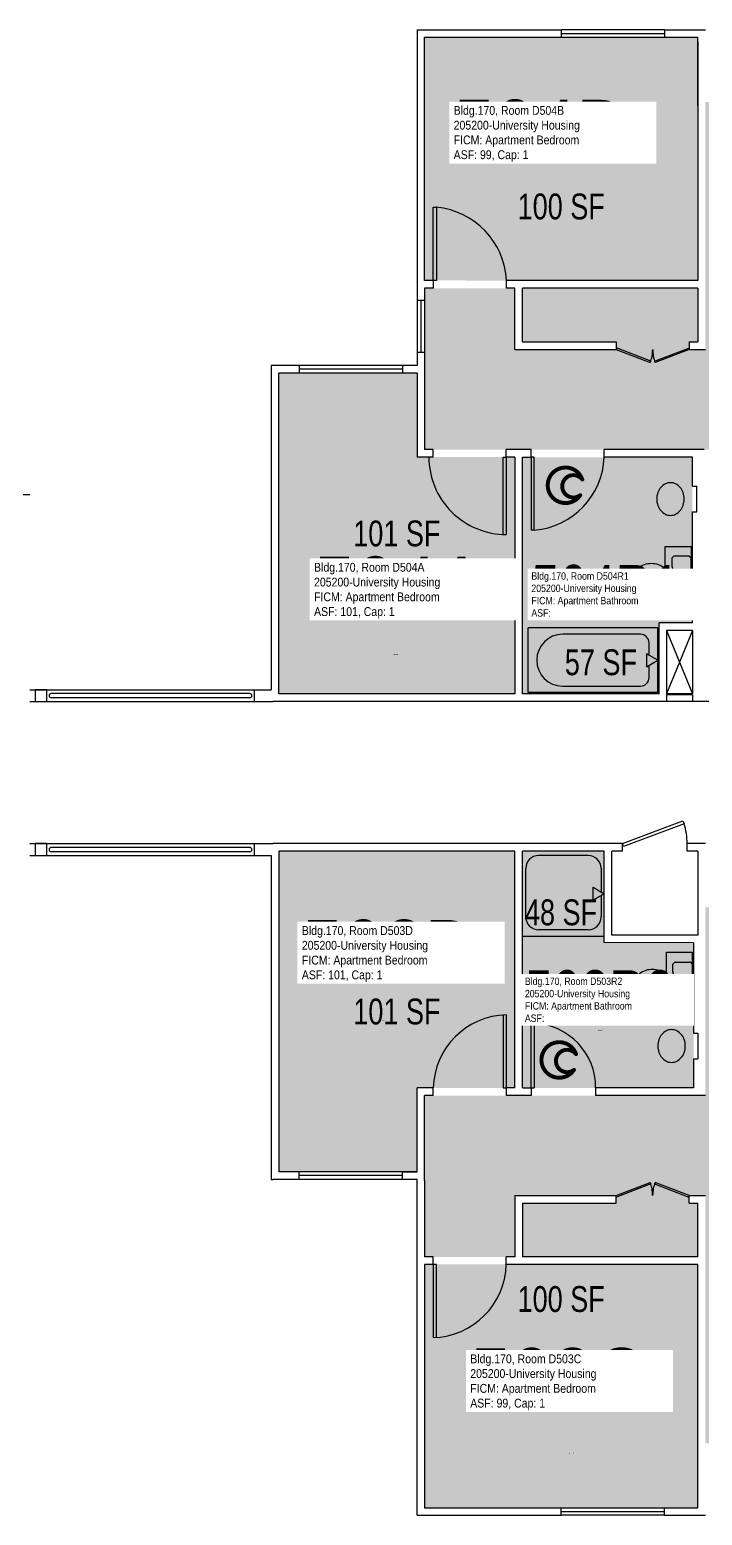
# Model space of a CAD drawing. Header units: inches. Extents: x -54 to 1917, y -52 to 2058.
# Drawn here: x 602 to 915, y -52 to 638 of the extents above; entities that cross this region are included whole.
import ezdxf
from ezdxf.enums import TextEntityAlignment as Align

# ---------------------------------------------------------------- set-up
doc = ezdxf.new("R2010")
doc.units = ezdxf.units.IN
doc.header["$LTSCALE"] = 10
doc.header["$MEASUREMENT"] = 0
doc.layers.get('0').update_dxf_attribs({"linetype": 'CONTINUOUS'})
for name, color, linetype in [('A-DOOR', 2, 'CONTINUOUS'), ('A-FLOR', 3, 'CONTINUOUS'), ('A-GLAZ', 1, 'CONTINUOUS'), ('A-IDEN-ICON', 4, 'CONTINUOUS'), ('A-IDEN-RNUM', 7, 'CONTINUOUS'), ('A-IDEN-SNUM', 4, 'CONTINUOUS'), ('A-IDEN-VNUM', 4, 'CONTINUOUS'), ('A-WALL', 5, 'CONTINUOUS'), ('AREA-TEXT', 3, 'CONTINUOUS'), ('P-SANR-FIXT', 2, 'CONTINUOUS'), ('Rooms-Category-Color', 7, 'CONTINUOUS'), ('Rooms-College-Color', 7, 'CONTINUOUS'), ('Rooms-Department-Color', 7, 'CONTINUOUS'), ('Rooms-Division-Color', 7, 'CONTINUOUS'), ('Rooms-Information', 7, 'CONTINUOUS')]:
    doc.layers.add(name, color=color, linetype=linetype)
doc.styles.add('CP_AREA', font='arial.ttf', dxfattribs={"height": 15})
doc.styles.add('CP_ROOMSNUMBER', font='arial.ttf', dxfattribs={"height": 1})
doc.styles.add('CP_ROOMVNUMBER', font='arial.ttf', dxfattribs={"width": 0.85, "height": 0.075})

# ---------------------------------------------------------------- blocks, each defined once
blk = doc.blocks.new('CPBATH')
at = {"color": 0, "linetype": 'ByBlock', "const_width": 0.0127}
for points in [[(0.0571, 0.0168, 0.861492), (-0.0551, 0, 1)], [(-0.0551, 0, 0.726902), (0.0487, -0.0337, 1)], [(0.0571, 0.0168, 0.729002), (-0.0084, -0.0042, 1)], [(-0.0084, -0.0042, 0.609468), (0.0487, -0.0337, 1)]]:
    blk.add_lwpolyline(points, format="xyb", dxfattribs=at)
at = {"color": 0, "linetype": 'ByBlock', "const_width": 0.00637}
for points in [[(0.0544, 0.0152, 1), (0.0599, 0.0184, 1)], [(0.0459, -0.0353, 1), (0.0515, -0.0321, 1)]]:
    blk.add_lwpolyline(points, format="xyb", close=True, dxfattribs=at)

msp = doc.modelspace()

# ---------------------------------------------------------------- hatches: boundary and pattern name
at = {"layer": 'Rooms-Category-Color', "true_color": 0x728ef3}
for points in [[(912.58, 521.85), (785.58, 521.87), (785.59, 634.87), (912.59, 634.85)], [(1178.56, 518.26), (1178.56, 443.26), (1048.06, 443.26), (1048.06, 355.76), (992.56, 355.76), (992.56, 439.76), (945.05, 439.76), (945.05, 443.26), (785.56, 443.26), (785.56, 518.26), (827.56, 518.26), (827.56, 489.76), (874.56, 489.76), (874.56, 493.26), (831.06, 493.26), (831.06, 518.26), (912.56, 518.26), (912.56, 493.26), (908.56, 493.26), (908.56, 489.76), (916.06, 489.76), (916.06, 604.76), (1048.06, 604.76), (1048.06, 489.76), (1055.56, 489.76), (1055.56, 493.26), (1051.56, 493.26), (1051.56, 518.26), (1133.06, 518.26), (1133.06, 493.26), (1089.56, 493.26), (1089.56, 489.76), (1136.56, 489.76), (1136.56, 518.26)], [(827.56, 329.86), (717.81, 329.87), (717.83, 478.87), (782.08, 478.87), (782.07, 439.87), (827.57, 439.86)], [(831.06, 439.76), (910.06, 439.76), (910.05, 362.85), (894.56, 362.85), (894.56, 329.85), (831.06, 329.76), (831.06, 439.76)], [(782.07, 107.79), (717.82, 107.79), (717.84, 256.79), (827.59, 256.78), (827.58, 146.78), (782.08, 146.79)], [(869.06, 256.76), (869.06, 214.26), (910.56, 214.26), (910.56, 146.76), (831.06, 146.76), (831.06, 256.76)], [(785.56, 68.26), (785.56, 143.26), (916.06, 143.26), (916.06, 230.76), (971.56, 230.76), (971.56, 146.76), (1019.07, 146.76), (1019.07, 143.26), (1178.56, 143.26), (1178.56, 68.26), (1136.56, 68.26), (1136.56, 96.76), (1089.56, 96.76), (1089.56, 93.26), (1133.06, 93.26), (1133.06, 68.26), (1051.56, 68.26), (1051.56, 93.26), (1055.56, 93.26), (1055.56, 96.76), (1048.06, 96.76), (1048.06, -18.24), (916.06, -18.24), (916.06, 96.76), (908.56, 96.76), (908.56, 93.26), (912.56, 93.26), (912.56, 68.26), (831.06, 68.26), (831.06, 93.26), (874.56, 93.26), (874.56, 96.76), (827.56, 96.76), (827.56, 68.26)], [(912.57, 64.77), (785.57, 64.79), (785.56, -48.21), (912.56, -48.23)]]:
    msp.add_hatch(color=171, dxfattribs=at).paths.add_polyline_path(points)
at = {"layer": 'Rooms-College-Color', "true_color": 0xadadad}
for points in [[(912.58, 521.85), (785.58, 521.87), (785.59, 634.87), (912.59, 634.85)], [(1178.56, 518.26), (1178.56, 443.26), (1048.06, 443.26), (1048.06, 355.76), (992.56, 355.76), (992.56, 439.76), (945.05, 439.76), (945.05, 443.26), (785.56, 443.26), (785.56, 518.26), (827.56, 518.26), (827.56, 489.76), (874.56, 489.76), (874.56, 493.26), (831.06, 493.26), (831.06, 518.26), (912.56, 518.26), (912.56, 493.26), (908.56, 493.26), (908.56, 489.76), (916.06, 489.76), (916.06, 604.76), (1048.06, 604.76), (1048.06, 489.76), (1055.56, 489.76), (1055.56, 493.26), (1051.56, 493.26), (1051.56, 518.26), (1133.06, 518.26), (1133.06, 493.26), (1089.56, 493.26), (1089.56, 489.76), (1136.56, 489.76), (1136.56, 518.26)], [(827.56, 329.86), (717.81, 329.87), (717.83, 478.87), (782.08, 478.87), (782.07, 439.87), (827.57, 439.86)], [(831.06, 439.76), (910.06, 439.76), (910.05, 362.85), (894.56, 362.85), (894.56, 329.85), (831.06, 329.76), (831.06, 439.76)], [(782.07, 107.79), (717.82, 107.79), (717.84, 256.79), (827.59, 256.78), (827.58, 146.78), (782.08, 146.79)], [(869.06, 256.76), (869.06, 214.26), (910.56, 214.26), (910.56, 146.76), (831.06, 146.76), (831.06, 256.76)], [(785.56, 68.26), (785.56, 143.26), (916.06, 143.26), (916.06, 230.76), (971.56, 230.76), (971.56, 146.76), (1019.07, 146.76), (1019.07, 143.26), (1178.56, 143.26), (1178.56, 68.26), (1136.56, 68.26), (1136.56, 96.76), (1089.56, 96.76), (1089.56, 93.26), (1133.06, 93.26), (1133.06, 68.26), (1051.56, 68.26), (1051.56, 93.26), (1055.56, 93.26), (1055.56, 96.76), (1048.06, 96.76), (1048.06, -18.24), (916.06, -18.24), (916.06, 96.76), (908.56, 96.76), (908.56, 93.26), (912.56, 93.26), (912.56, 68.26), (831.06, 68.26), (831.06, 93.26), (874.56, 93.26), (874.56, 96.76), (827.56, 96.76), (827.56, 68.26)], [(912.57, 64.77), (785.57, 64.79), (785.56, -48.21), (912.56, -48.23)]]:
    msp.add_hatch(color=253, dxfattribs=at).paths.add_polyline_path(points)
at = {"layer": 'Rooms-Department-Color', "true_color": 0x604aed}
for points in [[(912.58, 521.85), (785.58, 521.87), (785.59, 634.87), (912.59, 634.85)], [(1178.56, 518.26), (1178.56, 443.26), (1048.06, 443.26), (1048.06, 355.76), (992.56, 355.76), (992.56, 439.76), (945.05, 439.76), (945.05, 443.26), (785.56, 443.26), (785.56, 518.26), (827.56, 518.26), (827.56, 489.76), (874.56, 489.76), (874.56, 493.26), (831.06, 493.26), (831.06, 518.26), (912.56, 518.26), (912.56, 493.26), (908.56, 493.26), (908.56, 489.76), (916.06, 489.76), (916.06, 604.76), (1048.06, 604.76), (1048.06, 489.76), (1055.56, 489.76), (1055.56, 493.26), (1051.56, 493.26), (1051.56, 518.26), (1133.06, 518.26), (1133.06, 493.26), (1089.56, 493.26), (1089.56, 489.76), (1136.56, 489.76), (1136.56, 518.26)], [(827.56, 329.86), (717.81, 329.87), (717.83, 478.87), (782.08, 478.87), (782.07, 439.87), (827.57, 439.86)], [(831.06, 439.76), (910.06, 439.76), (910.05, 362.85), (894.56, 362.85), (894.56, 329.85), (831.06, 329.76), (831.06, 439.76)], [(782.07, 107.79), (717.82, 107.79), (717.84, 256.79), (827.59, 256.78), (827.58, 146.78), (782.08, 146.79)], [(869.06, 256.76), (869.06, 214.26), (910.56, 214.26), (910.56, 146.76), (831.06, 146.76), (831.06, 256.76)], [(785.56, 68.26), (785.56, 143.26), (916.06, 143.26), (916.06, 230.76), (971.56, 230.76), (971.56, 146.76), (1019.07, 146.76), (1019.07, 143.26), (1178.56, 143.26), (1178.56, 68.26), (1136.56, 68.26), (1136.56, 96.76), (1089.56, 96.76), (1089.56, 93.26), (1133.06, 93.26), (1133.06, 68.26), (1051.56, 68.26), (1051.56, 93.26), (1055.56, 93.26), (1055.56, 96.76), (1048.06, 96.76), (1048.06, -18.24), (916.06, -18.24), (916.06, 96.76), (908.56, 96.76), (908.56, 93.26), (912.56, 93.26), (912.56, 68.26), (831.06, 68.26), (831.06, 93.26), (874.56, 93.26), (874.56, 96.76), (827.56, 96.76), (827.56, 68.26)], [(912.57, 64.77), (785.57, 64.79), (785.56, -48.21), (912.56, -48.23)]]:
    msp.add_hatch(color=173, dxfattribs=at).paths.add_polyline_path(points)
at = {"layer": 'Rooms-Division-Color', "true_color": 0x604aed}
for points in [[(912.58, 521.85), (785.58, 521.87), (785.59, 634.87), (912.59, 634.85)], [(1178.56, 518.26), (1178.56, 443.26), (1048.06, 443.26), (1048.06, 355.76), (992.56, 355.76), (992.56, 439.76), (945.05, 439.76), (945.05, 443.26), (785.56, 443.26), (785.56, 518.26), (827.56, 518.26), (827.56, 489.76), (874.56, 489.76), (874.56, 493.26), (831.06, 493.26), (831.06, 518.26), (912.56, 518.26), (912.56, 493.26), (908.56, 493.26), (908.56, 489.76), (916.06, 489.76), (916.06, 604.76), (1048.06, 604.76), (1048.06, 489.76), (1055.56, 489.76), (1055.56, 493.26), (1051.56, 493.26), (1051.56, 518.26), (1133.06, 518.26), (1133.06, 493.26), (1089.56, 493.26), (1089.56, 489.76), (1136.56, 489.76), (1136.56, 518.26)], [(827.56, 329.86), (717.81, 329.87), (717.83, 478.87), (782.08, 478.87), (782.07, 439.87), (827.57, 439.86)], [(831.06, 439.76), (910.06, 439.76), (910.05, 362.85), (894.56, 362.85), (894.56, 329.85), (831.06, 329.76), (831.06, 439.76)], [(782.07, 107.79), (717.82, 107.79), (717.84, 256.79), (827.59, 256.78), (827.58, 146.78), (782.08, 146.79)], [(869.06, 256.76), (869.06, 214.26), (910.56, 214.26), (910.56, 146.76), (831.06, 146.76), (831.06, 256.76)], [(785.56, 68.26), (785.56, 143.26), (916.06, 143.26), (916.06, 230.76), (971.56, 230.76), (971.56, 146.76), (1019.07, 146.76), (1019.07, 143.26), (1178.56, 143.26), (1178.56, 68.26), (1136.56, 68.26), (1136.56, 96.76), (1089.56, 96.76), (1089.56, 93.26), (1133.06, 93.26), (1133.06, 68.26), (1051.56, 68.26), (1051.56, 93.26), (1055.56, 93.26), (1055.56, 96.76), (1048.06, 96.76), (1048.06, -18.24), (916.06, -18.24), (916.06, 96.76), (908.56, 96.76), (908.56, 93.26), (912.56, 93.26), (912.56, 68.26), (831.06, 68.26), (831.06, 93.26), (874.56, 93.26), (874.56, 96.76), (827.56, 96.76), (827.56, 68.26)], [(912.57, 64.77), (785.57, 64.79), (785.56, -48.21), (912.56, -48.23)]]:
    msp.add_hatch(color=173, dxfattribs=at).paths.add_polyline_path(points)

# ---------------------------------------------------------------- linework, layer by layer
at = {"layer": 'A-DOOR'}
for p, q in [((789.58, 555.86), (791.08, 555.86)), ((789.58, 521.86), (789.58, 555.86)), ((791.08, 555.86), (791.08, 521.86)), ((791.08, 521.86), (789.58, 521.86)), ((874.83, 490.52), (874.58, 489.86)), ((890.7, 484.43), (874.83, 490.52)), ((892.45, 484.43), (908.32, 490.51)), ((908.32, 490.51), (908.58, 489.85)), ((874.58, 489.86), (890.45, 483.77)), ((890.45, 483.77), (890.7, 484.43)), ((892.7, 483.77), (892.45, 484.43)), ((908.58, 489.85), (892.7, 483.77)), ((822.07, 403.86), (822.07, 439.86)), ((822.07, 439.86), (823.57, 439.86)), ((823.57, 439.86), (823.57, 403.86)), ((836.57, 439.86), (835.07, 439.86)), ((835.07, 439.86), (835.07, 405.86)), ((836.57, 405.86), (836.57, 439.86)), ((836.57, 405.86), (835.07, 405.86)), ((877.59, 260.28), (905.66, 270.86)), ((906.16, 269.54), (878.09, 258.95)), ((905.66, 270.86), (906.16, 269.54)), ((878.09, 258.95), (877.59, 260.28)), ((822.08, 180.78), (822.08, 146.78)), ((823.58, 146.78), (823.58, 180.78)), ((835.08, 176.78), (836.58, 176.78)), ((835.08, 146.78), (835.08, 176.78)), ((836.58, 176.78), (836.58, 146.78)), ((822.08, 146.78), (823.58, 146.78)), ((835.08, 146.78), (836.58, 146.78)), ((874.57, 96.78), (890.45, 102.86)), ((874.83, 96.12), (874.57, 96.78)), ((890.7, 102.2), (874.83, 96.12)), ((890.45, 102.86), (890.7, 102.2)), ((892.7, 102.86), (892.45, 102.2)), ((892.45, 102.2), (908.32, 96.11)), ((908.57, 96.77), (892.7, 102.86)), ((908.32, 96.11), (908.57, 96.77)), ((791.07, 64.79), (789.57, 64.79)), ((789.57, 64.79), (789.57, 30.79)), ((791.07, 30.79), (791.07, 64.79))]:
    msp.add_line(p, q, dxfattribs=at)
for centre, radius, start, end in [((787.94, 520.33), 35.67, 2.4583, 84.94497), ((874.58, 489.86), 17, 339.01634, 359.9938), ((908.58, 489.85), 17, 179.9938, 200.97126), ((823.57, 439.86), 36, 179.9938, 269.9938), ((833.47, 441.36), 35.64, 274.99207, 357.57987), ((880.4, 260.64), 27.2, 359.21789, 19.04598), ((824.54, 145.82), 34.97, 91.56957, 178.41804), ((835.31, 147.04), 29.77, 359.50414, 87.54586), ((874.57, 96.78), 17, 359.9938, 20.97126), ((908.57, 96.77), 17, 159.01634, 179.9938), ((788.61, 65.75), 34.97, 271.56957, 358.41804)]:
    msp.add_arc(centre, radius, start, end, dxfattribs=at)
at = {"layer": 'A-FLOR'}
for p, q in [((910.06, 359.35), (898.06, 329.85)), ((898.06, 359.35), (910.06, 329.85)), ((704.33, 330.01), (612.07, 330.01)), ((704.32, 328.01), (612.07, 328.01)), ((704.33, 258.51), (612.08, 258.51)), ((704.33, 256.51), (612.08, 256.51))]:
    msp.add_line(p, q, dxfattribs=at)
at = {"layer": 'A-FLOR', "extrusion": (0.000548246, 9.90841e-09, 1)}
msp.add_arc((612.07, 329.01, 0.34), 1, 90.00104, 270.00104, dxfattribs=at)
at = {"layer": 'A-FLOR', "extrusion": (-0.000548246, -9.91704e-09, 1)}
msp.add_arc((704.32, 329.01, -0.39), 1, 270.00104, 90.00104, dxfattribs=at)
at = {"layer": 'A-FLOR', "extrusion": (0.000548246, 9.91273e-09, 1)}
msp.add_arc((612.08, 257.51, 0.34), 1, 90.00104, 270.00104, dxfattribs=at)
at = {"layer": 'A-FLOR', "extrusion": (-0.000548246, -9.91272e-09, 1)}
msp.add_arc((704.33, 257.51, -0.39), 1, 270.00104, 90.00104, dxfattribs=at)
at = {"layer": 'A-GLAZ'}
for p, q in [((897.09, 638.35), (849.09, 638.36)), ((849.09, 636.61), (897.09, 636.6)), ((849.09, 634.86), (897.09, 634.85)), ((782.08, 512.62), (782.08, 488.62)), ((783.83, 512.62), (783.83, 488.62)), ((785.58, 512.62), (785.58, 488.62)), ((775.33, 482.37), (727.33, 482.37)), ((775.33, 480.62), (727.33, 480.62)), ((775.33, 478.87), (727.33, 478.87)), ((775.32, 107.79), (727.32, 107.79)), ((775.32, 106.04), (727.32, 106.04)), ((775.32, 104.29), (727.32, 104.29)), ((849.06, -48.22), (897.06, -48.23)), ((849.06, -49.97), (897.06, -49.98)), ((897.06, -51.73), (849.06, -51.72))]:
    msp.add_line(p, q, dxfattribs=at)
at = {"layer": 'A-WALL'}
for p, q in [((782.09, 638.37), (782.08, 512.62)), ((782.09, 638.37), (849.09, 638.36)), ((849.09, 638.36), (849.09, 634.86)), ((897.09, 638.35), (897.09, 634.85)), ((897.09, 638.35), (916.09, 638.35)), ((785.58, 521.87), (785.59, 634.87)), ((785.59, 634.87), (849.09, 634.86)), ((897.09, 634.85), (912.59, 634.85)), ((912.59, 603.1), (912.59, 634.85)), ((912.59, 632.85), (912.59, 603.1)), ((912.59, 603.1), (912.58, 521.85)), ((789.58, 521.86), (785.58, 521.87)), ((785.58, 518.37), (785.58, 512.62)), ((789.58, 518.36), (785.58, 518.37)), ((789.58, 521.86), (789.58, 518.36)), ((823.58, 518.36), (823.58, 521.86)), ((912.58, 521.85), (823.58, 521.86)), ((827.58, 518.36), (823.58, 518.36)), ((827.58, 489.86), (827.58, 518.36)), ((831.08, 493.36), (831.08, 518.36)), ((912.58, 518.35), (831.08, 518.36)), ((912.58, 518.35), (912.58, 493.35)), ((785.58, 512.62), (782.08, 512.62)), ((831.08, 493.36), (874.58, 493.36)), ((874.58, 493.36), (874.58, 489.86)), ((908.58, 493.35), (912.58, 493.35)), ((908.58, 493.35), (908.58, 489.85)), ((782.08, 488.62), (785.58, 488.62)), ((782.08, 488.62), (782.08, 482.37)), ((785.58, 488.62), (785.58, 482.37)), ((827.58, 489.86), (874.58, 489.86)), ((908.58, 489.85), (916.08, 489.85)), ((714.32, 482.37), (714.32, 331.76)), ((715.07, 482.37), (714.32, 482.37)), ((727.33, 482.37), (715.08, 482.37)), ((717.81, 329.87), (717.83, 478.87)), ((727.33, 478.87), (717.83, 478.87)), ((727.33, 482.37), (727.33, 478.87)), ((775.33, 482.37), (775.33, 478.87)), ((782.08, 482.37), (775.33, 482.37)), ((782.08, 478.87), (775.33, 478.87)), ((782.08, 478.87), (782.07, 439.87)), ((785.58, 482.37), (785.57, 443.37)), ((789.57, 443.36), (785.57, 443.37)), ((789.57, 439.86), (789.57, 443.36)), ((823.57, 439.86), (823.57, 443.36)), ((823.57, 439.86), (823.57, 443.36)), ((835.07, 443.36), (823.57, 443.36)), ((835.07, 439.86), (835.07, 443.36)), ((869.07, 439.86), (869.07, 443.36)), ((915.57, 443.35), (869.07, 443.36)), ((789.57, 439.86), (782.07, 439.87)), ((827.57, 439.86), (823.57, 439.86)), ((827.57, 439.86), (827.56, 329.86)), ((831.06, 329.86), (831.07, 439.86)), ((831.07, 439.86), (835.07, 439.86)), ((910.07, 439.85), (869.07, 439.86)), ((892.45, 439.85), (873.07, 439.86)), ((910.07, 426.35), (910.07, 439.85)), ((602.08, 422.26), (596.58, 422.26)), ((910.07, 426.35), (912.08, 426.35)), ((912.08, 414.35), (912.08, 426.35)), ((910.06, 362.85), (910.07, 414.35)), ((910.07, 414.35), (912.08, 414.35)), ((910.06, 362.85), (894.56, 362.85)), ((894.56, 329.85), (894.56, 362.85)), ((910.06, 359.35), (898.06, 359.35)), ((898.06, 359.35), (898.06, 329.85)), ((910.06, 359.35), (910.06, 329.85)), ((602.07, 331.76), (706.32, 331.76)), ((604.57, 331.76), (604.57, 326.26)), ((610.07, 331.76), (604.57, 331.76)), ((610.07, 326.26), (610.07, 331.76)), ((706.32, 331.76), (714.32, 331.76)), ((706.32, 331.76), (706.32, 326.26)), ((602.07, 326.26), (706.32, 326.26)), ((604.57, 326.26), (610.07, 326.26)), ((706.32, 326.26), (715.06, 326.37)), ((898.06, 326.35), (715.06, 326.37)), ((827.56, 329.86), (717.81, 329.87)), ((894.56, 329.85), (831.06, 329.86)), ((910.06, 329.85), (898.06, 329.85)), ((910.06, 329.35), (898.06, 329.35)), ((898.06, 329.35), (898.06, 326.35)), ((910.06, 326.35), (898.06, 326.35)), ((910.06, 329.35), (910.06, 326.35)), ((996.06, 326.34), (910.06, 326.35)), ((602.08, 260.26), (706.33, 260.26)), ((604.58, 260.26), (604.58, 254.76)), ((610.08, 260.26), (604.58, 260.26)), ((610.08, 254.76), (610.08, 260.26)), ((706.33, 260.26), (715.09, 260.29)), ((706.33, 260.26), (706.33, 254.76)), ((877.59, 260.28), (715.09, 260.29)), ((717.84, 256.79), (717.82, 107.79)), ((827.59, 256.78), (717.84, 256.79)), ((827.58, 146.78), (827.59, 256.78)), ((831.08, 146.78), (831.09, 256.78)), ((869.09, 256.78), (831.09, 256.78)), ((869.09, 214.28), (869.09, 256.78)), ((877.59, 256.78), (872.59, 256.78)), ((872.59, 217.78), (872.59, 256.78)), ((877.59, 256.78), (877.59, 260.28)), ((907.59, 256.77), (907.59, 260.27)), ((916.09, 260.27), (907.59, 260.27)), ((912.59, 256.77), (907.59, 256.77)), ((912.59, 256.77), (912.59, 217.77)), ((602.08, 254.76), (706.33, 254.76)), ((604.58, 254.76), (610.08, 254.76)), ((706.33, 254.76), (714.33, 254.76)), ((714.33, 254.76), (714.33, 104.29)), ((910.59, 214.27), (869.09, 214.28)), ((912.59, 217.77), (872.59, 217.78)), ((910.59, 214.27), (910.58, 172.27)), ((910.58, 172.27), (912.58, 172.27)), ((912.58, 172.27), (912.58, 160.27)), ((910.58, 160.27), (910.58, 146.77)), ((910.58, 160.27), (912.58, 160.27)), ((782.07, 107.79), (782.08, 146.79)), ((789.58, 146.79), (782.08, 146.79)), ((789.58, 143.29), (789.58, 146.79)), ((823.58, 143.28), (823.58, 146.78)), ((827.58, 146.78), (823.58, 146.78)), ((831.08, 146.78), (835.08, 146.78)), ((835.08, 146.78), (835.08, 143.28)), ((835.08, 146.78), (835.08, 143.28)), ((865.08, 146.78), (865.08, 143.28)), ((910.58, 146.77), (865.08, 146.78)), ((785.57, 103.79), (785.58, 143.29)), ((789.58, 143.29), (785.58, 143.29)), ((835.08, 143.28), (823.58, 143.28)), ((916.08, 143.27), (865.08, 143.28)), ((714.33, 104.29), (715.08, 104.29)), ((727.32, 104.29), (715.07, 104.29)), ((727.32, 107.79), (717.82, 107.79)), ((727.32, 104.29), (727.32, 107.79)), ((775.32, 107.79), (782.07, 107.79)), ((782.07, 107.79), (775.32, 107.79)), ((775.32, 104.29), (775.32, 107.79)), ((782.07, 104.29), (775.32, 104.29)), ((782.06, -51.71), (782.07, 104.29)), ((785.57, 103.79), (785.57, 68.29)), ((827.57, 96.78), (874.57, 96.78)), ((827.57, 96.78), (827.57, 68.28)), ((874.57, 93.28), (874.57, 96.78)), ((908.57, 93.27), (908.57, 96.77)), ((908.57, 96.77), (916.07, 96.77)), ((831.07, 93.28), (874.57, 93.28)), ((831.07, 93.28), (831.07, 68.28)), ((908.57, 93.27), (912.57, 93.27)), ((912.57, 68.27), (912.57, 93.27)), ((785.57, 64.79), (785.56, -48.21)), ((789.57, 68.29), (785.57, 68.29)), ((789.57, 64.79), (785.57, 64.79)), ((789.57, 64.79), (789.57, 68.29)), ((823.57, 64.78), (823.57, 68.28)), ((827.57, 68.28), (823.57, 68.28)), ((912.57, 64.77), (823.57, 64.78)), ((912.57, 68.27), (831.07, 68.28)), ((912.56, -16.48), (912.57, 64.77)), ((912.56, -48.23), (912.56, -16.48)), ((785.56, -48.21), (849.06, -48.22)), ((849.06, -51.72), (849.06, -48.22)), ((897.06, -48.23), (912.56, -48.23)), ((897.06, -51.73), (897.06, -48.23)), ((782.06, -51.71), (849.06, -51.72)), ((897.06, -51.73), (916.06, -51.73))]:
    msp.add_line(p, q, dxfattribs=at)
at = {"layer": 'P-SANR-FIXT'}
for p, q in [((897.44, 398.27), (909.44, 398.27)), ((897.44, 368.27), (897.44, 398.27)), ((901.44, 393.85), (900.56, 392.98)), ((908.44, 393.85), (901.44, 393.85)), ((909.32, 392.97), (908.44, 393.85)), ((909.44, 398.27), (909.44, 368.27)), ((900.44, 392.68), (900.44, 389.35)), ((900.44, 389.35), (901.42, 385.91)), ((909.44, 373.85), (909.44, 392.68)), ((901.42, 380.8), (900.44, 377.35)), ((901.44, 385.79), (901.44, 380.91)), ((900.44, 377.35), (900.44, 373.85)), ((900.44, 373.85), (901.32, 372.98)), ((901.61, 372.85), (908.27, 372.85)), ((908.56, 372.97), (909.44, 373.85)), ((909.44, 368.27), (897.44, 368.27)), ((833.68, 330.48), (833.69, 360.48)), ((893.94, 360.48), (833.69, 360.48)), ((893.93, 330.48), (893.94, 360.48)), ((885.9, 357.53), (849.75, 357.53)), ((889.92, 347.8), (889.92, 353.51)), ((893.94, 345.48), (888.74, 348.48)), ((888.74, 348.48), (888.74, 342.48)), ((888.74, 342.48), (893.94, 345.48)), ((889.92, 337.45), (889.92, 343.16)), ((849.75, 333.43), (885.9, 333.43)), ((893.93, 330.48), (833.68, 330.48)), ((832.59, 225.25), (832.59, 248.75)), ((861.59, 254.75), (838.59, 254.75)), ((867.59, 248.75), (867.59, 237.86)), ((863.89, 240), (869.09, 237)), ((863.89, 234), (863.89, 240)), ((869.09, 237), (863.89, 234)), ((867.59, 236.13), (867.59, 226.25)), ((831.09, 217.28), (869.09, 217.28)), ((861.59, 220.25), (838.59, 220.25)), ((897.96, 179.86), (897.96, 209.86)), ((897.96, 209.86), (909.96, 209.86)), ((909.96, 209.86), (909.96, 179.86)), ((900.96, 204.27), (901.84, 205.15)), ((900.96, 200.83), (900.96, 204.27)), ((901.94, 197.33), (900.98, 200.72)), ((902.13, 205.27), (908.79, 205.27)), ((909.08, 205.15), (909.96, 204.27)), ((909.96, 204.27), (909.96, 185.45)), ((901.96, 192.33), (901.96, 197.22)), ((900.96, 185.45), (900.96, 188.72)), ((900.97, 188.83), (901.94, 192.22)), ((909.96, 179.86), (897.96, 179.86)), ((901.96, 184.27), (901.08, 185.15)), ((908.78, 184.27), (901.96, 184.27)), ((909.83, 185.15), (909.08, 184.4))]:
    msp.add_line(p, q, dxfattribs=at)
for centre, radius, start, end in [((899.86, 422.53), 5.42, 89.9938, 116.18539), ((899.86, 422.53), 5.42, 63.80222, 89.9938), ((902.46, 420.35), 9, 160.76445, 179.9938), ((901.19, 420.8), 7.65, 139.8929, 160.76445), ((900.37, 421.48), 6.59, 116.18539, 139.8929), ((899.34, 421.48), 6.59, 40.09471, 63.80222), ((898.53, 420.8), 7.65, 19.22316, 40.09471), ((897.25, 420.35), 9, 359.9938, 19.22316), ((902.46, 420.35), 9, 179.9938, 199.22316), ((901.19, 419.91), 7.65, 199.22316, 220.09471), ((900.37, 419.23), 6.59, 220.09471, 243.80222), ((899.34, 419.23), 6.59, 296.18539, 319.8929), ((898.53, 419.91), 7.65, 319.8929, 340.76445), ((897.25, 420.35), 9, 340.76445, 359.9938), ((899.86, 418.17), 5.42, 243.80222, 269.9938), ((899.86, 418.17), 5.42, 269.9938, 296.18539), ((889.54, 382.7), 7.26, 129.46626, 153.29261), ((890.39, 381.67), 8.59, 108.82919, 129.46626), ((890.94, 380.06), 10.29, 89.9938, 108.82919), ((890.94, 380.06), 10.29, 71.15842, 89.9938), ((891.49, 381.67), 8.59, 50.52134, 71.15842), ((892.33, 382.7), 7.26, 26.69499, 50.52134), ((900.86, 392.68), 0.418, 134.9938, 179.9938), ((909.02, 392.68), 0.418, 359.9938, 44.9938), ((888.24, 383.35), 5.8, 153.29261, 179.9938), ((888.24, 383.35), 5.8, 179.9938, 206.69499), ((889.55, 384.01), 7.26, 206.69499, 230.52134), ((892.33, 384.01), 7.26, 309.46626, 333.29261), ((893.64, 383.35), 5.8, 359.9938, 26.69499), ((893.64, 383.35), 5.8, 333.29261, 359.9938), ((901.02, 385.79), 0.418, 359.9938, 15.9392), ((901.02, 380.91), 0.418, 344.04841, 359.9938), ((890.92, 385.68), 9.43, 230.52134, 251.15842), ((890.42, 384.21), 7.87, 251.15842, 273.76924), ((890.94, 386.65), 10.29, 269.9938, 288.82919), ((891.49, 385.03), 8.59, 288.82919, 309.46626), ((901.61, 373.27), 0.418, 224.9938, 269.9938), ((908.27, 373.27), 0.418, 269.9938, 314.9938), ((849.75, 345.48), 12.05, 89.9938, 269.9938), ((885.9, 353.51), 4.02, 359.9938, 89.9938), ((885.9, 337.45), 4.02, 269.9938, 359.9938), ((838.59, 248.75), 6, 89.9938, 179.9938), ((861.59, 248.75), 6, 359.9938, 89.9938), ((838.59, 226.25), 6, 179.9938, 269.9938), ((861.59, 226.25), 6, 269.9938, 359.9938), ((891.44, 192.45), 9.43, 108.82919, 129.46626), ((890.94, 193.92), 7.87, 86.21837, 108.82919), ((891.46, 191.48), 10.29, 71.15842, 89.9938), ((892.01, 193.09), 8.59, 50.52134, 71.15842), ((901.38, 200.83), 0.418, 179.9938, 195.9392), ((902.13, 204.86), 0.418, 89.9938, 134.9938), ((908.79, 204.85), 0.418, 44.9938, 89.9938), ((888.76, 194.78), 5.8, 153.29261, 179.9938), ((888.76, 194.78), 5.8, 179.9938, 206.69499), ((890.06, 194.12), 7.26, 129.46626, 153.29261), ((892.85, 194.12), 7.26, 26.69499, 50.52134), ((894.16, 194.77), 5.8, 359.9938, 26.69499), ((894.16, 194.77), 5.8, 333.29261, 359.9938), ((901.54, 197.22), 0.418, 359.9938, 15.9392), ((890.06, 195.43), 7.26, 206.69499, 230.52134), ((890.91, 196.46), 8.59, 230.52134, 251.15842), ((891.46, 198.07), 10.29, 251.15842, 269.9938), ((891.46, 198.07), 10.29, 269.9938, 288.82919), ((892.01, 196.46), 8.59, 288.82919, 309.46626), ((892.85, 195.43), 7.26, 309.46626, 333.29261), ((901.54, 192.33), 0.418, 344.04841, 359.9938), ((901.38, 185.45), 0.418, 179.9938, 224.9938), ((908.78, 184.69), 0.418, 269.9938, 314.9938), ((909.54, 185.45), 0.418, 314.9938, 359.9938), ((900.87, 167.4), 6.59, 116.18539, 139.8929), ((900.36, 168.45), 5.42, 89.9938, 116.18539), ((900.36, 168.45), 5.42, 63.80222, 89.9938), ((899.84, 167.4), 6.59, 40.09471, 63.80222), ((902.96, 166.27), 9, 160.76445, 179.9938), ((902.96, 166.27), 9, 179.9938, 199.22316), ((901.68, 166.72), 7.65, 139.8929, 160.76445), ((899.03, 166.72), 7.65, 19.22316, 40.09471), ((897.75, 166.27), 9, 359.9938, 19.22316), ((897.75, 166.27), 9, 340.76445, 359.9938), ((901.68, 165.83), 7.65, 199.22316, 220.09471), ((900.87, 165.15), 6.59, 220.09471, 243.80222), ((900.36, 164.09), 5.42, 243.80222, 269.9938), ((900.36, 164.09), 5.42, 269.9938, 296.18539), ((899.84, 165.15), 6.59, 296.18539, 319.8929), ((899.03, 165.83), 7.65, 319.8929, 340.76445)]:
    msp.add_arc(centre, radius, start, end, dxfattribs=at)

# ---------------------------------------------------------------- block references
at = {"layer": 'A-IDEN-ICON', "xscale": 144.0000000026583, "yscale": 144.0000000026583, "zscale": 144.0000000026583, "rotation": 1.963359894777775}
for p in [(850.74, 426.73), (847.82, 159.78)]:
    msp.add_blockref('CPBATH', p, dxfattribs=at)

# ---------------------------------------------------------------- texts
at = {"layer": 'A-IDEN-RNUM', "style": 'CP_ROOMSNUMBER'}
for s, p in [('0504-B0', (835.34, 557.67)), ('0504-R1', (864.34, 371.02)), ('0504-A0', (770.98, 348.04)), ('0503-D0', (764.59, 177.85)), ('0503-R2', (865.92, 173.42)), ('0503-C0', (852.54, -22.95))]:
    msp.add_text(s, height=0.36, dxfattribs=at).set_placement(p)
at = {"layer": 'A-IDEN-SNUM', "style": 'CP_ROOMSNUMBER'}
for s, p in [('1700D504B0', (835.34, 557.67)), ('1700D504R1', (864.34, 371.02)), ('1700D504A0', (770.98, 348.04)), ('1700D503D0', (764.59, 177.85)), ('1700D503R2', (865.92, 173.42)), ('1700D503C0', (852.54, -22.95))]:
    msp.add_text(s, height=0.36, dxfattribs=at).set_placement(p)
at = {"layer": 'A-IDEN-VNUM', "style": 'CP_ROOMVNUMBER'}
for s, height, width, p in [('504B', 28.8, 0.85, (799.1, 577.01)), ('504A', 28.8, 0.85, (734.22, 364.77)), ('504R1', 24, 0.7, (835.2, 365.69, 0)), ('503D', 28.8, 0.85, (728.55, 196.02)), ('503R2', 24, 0.7, (832.19, 177.43)), ('503C', 28.8, 0.85, (806.81, -2.92))]:
    msp.add_text(s, height=height, dxfattribs=dict(at, width=width)).set_placement(p)
at = {"layer": 'AREA-TEXT', "style": 'CP_AREA', "width": 0.75}
for s, p in [('100 SF', (849.09, 556.26)), ('101 SF', (772.69, 404.37)), ('57 SF', (867.51, 344.52)), ('48 SF', (848.99, 228.36)), ('101 SF', (772.71, 182.29)), ('100 SF', (849.06, 48.73))]:
    msp.add_text(s, height=12, dxfattribs=at).set_placement(p, align=Align.MIDDLE_CENTER)

# ---------------------------------------------------------------- next in the draw order: texts
at = {"layer": 'Rooms-Information', "attachment_point": 7, "style": 'CP_ROOMVNUMBER', "bg_fill": 3, "box_fill_scale": 1.5, "bg_fill_color": 256, "bg_fill_true_color": 13158600, "bg_fill_transparency": 0}
for s, insert, char_height, width in [('Bldg.170, Room D504B^M^J205200-University Housing^M^JFICM: Apartment Bedroom^M^JASF: 99, Cap: 1', (799.1, 577.01), 4.1143, 92.16), ('Bldg.170, Room D504A^M^J205200-University Housing^M^JFICM: Apartment Bedroom^M^JASF: 101, Cap: 1', (734.22, 364.77), 4.1143, 92.16), ('Bldg.170, Room D504R1^M^J205200-University Housing^M^JFICM: Apartment Bathroom^M^JASF: ', (835.2, 365.69, 0), 3.4286, 76.8), ('Bldg.170, Room D503D^M^J205200-University Housing^M^JFICM: Apartment Bedroom^M^JASF: 101, Cap: 1', (728.55, 196.02), 4.1143, 92.16), ('Bldg.170, Room D503R2^M^J205200-University Housing^M^JFICM: Apartment Bathroom^M^JASF: ', (832.19, 177.43), 3.4286, 76.8), ('Bldg.170, Room D503C^M^J205200-University Housing^M^JFICM: Apartment Bedroom^M^JASF: 99, Cap: 1', (806.81, -2.92), 4.1143, 92.16)]:
    msp.add_mtext(s, dxfattribs=dict(at, insert=insert, char_height=char_height, width=width))

doc.saveas('drawing.dxf')
